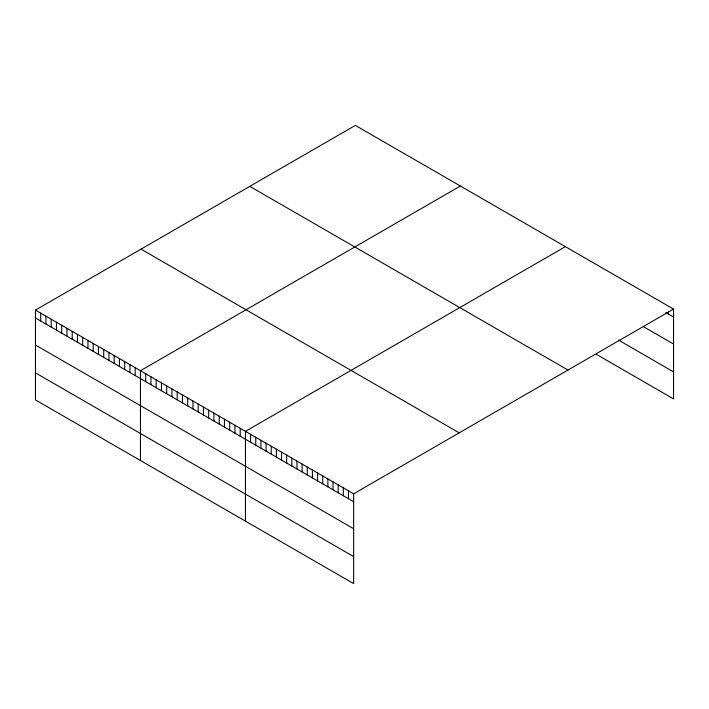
<?xml version="1.0" encoding="UTF-8"?>
<svg xmlns="http://www.w3.org/2000/svg" width="709" height="709" viewBox="0 0 709 709"><rect width="100%" height="100%" fill="white"/><g stroke="black" fill="none" stroke-linecap="round" stroke-linejoin="round"><path stroke-width="1.06" d="M673.55 309.097L353.64 493.801L353.64 583.604L35.45 399.903L35.45 310.099L355.36 125.396L673.55 309.097L673.55 398.901L596.278 354.287M460.363 186.024L140.453 370.718L140.453 460.522M565.365 246.643L245.456 431.347L245.456 521.142M665.822 312.527L673.55 316.985M643.497 326.672L673.55 344.016M618.602 340.143L673.55 371.87M249.79 186.352L567.98 370.054M141.02 249.151L459.21 432.853M35.45 310.099L353.64 493.801M35.45 317.986L353.64 501.688M35.45 345.017L353.64 528.719M35.45 372.863L353.64 556.574M668.401 312.04L668.401 314.016M348.482 490.832L348.482 498.711M343.333 487.854L343.333 495.742M338.184 484.876L338.184 492.764M333.026 481.907L333.026 489.786M327.877 478.929L327.877 486.817M322.728 475.961L322.728 483.839M317.579 472.983L317.579 480.87M312.421 470.005L312.421 477.893M307.272 467.036L307.272 474.915M302.123 464.058L302.123 471.946M296.965 461.089L296.965 468.968M291.816 458.111L291.816 465.999M286.666 455.134L286.666 463.021M281.517 452.165L281.517 460.044M276.359 449.187L276.359 457.075M271.21 446.218L271.21 454.097M266.061 443.24L266.061 451.128M260.912 440.262L260.912 448.15M255.754 437.293L255.754 445.172M250.605 434.316L250.605 442.203M240.2 428.316L240.2 436.195M234.954 425.285L234.954 433.164M229.707 422.254L229.707 430.133M224.452 419.223L224.452 427.102M219.205 416.183L219.205 424.071M213.95 413.152L213.95 421.04M208.703 410.121L208.703 418.009M203.456 407.09L203.456 414.978M198.201 404.059L198.201 411.947M192.954 401.028L192.954 408.916M187.699 397.997L187.699 405.885M182.452 394.966L182.452 402.854M177.206 391.935L177.206 399.823M171.95 388.904L171.95 396.792M166.704 385.873L166.704 393.761M161.448 382.842L161.448 390.73M156.202 379.811L156.202 387.699M150.955 376.78L150.955 384.668M145.7 373.749L145.7 381.637M135.197 367.687L135.197 375.575M129.951 364.656L129.951 372.544M124.704 361.625L124.704 369.513M119.449 358.594L119.449 366.482M114.202 355.563L114.202 363.451M108.947 352.533L108.947 360.42M103.7 349.502L103.7 357.389M98.454 346.471L98.454 354.358M93.198 343.44L93.198 351.327M87.951 340.409L87.951 348.296M82.705 337.378L82.705 345.265M77.449 334.347L77.449 342.234M72.203 331.316L72.203 339.203M66.947 328.285L66.947 336.172M61.701 325.254L61.701 333.141M56.454 322.223L56.454 330.11M51.199 319.192L51.199 327.079M45.952 316.161L45.952 324.048M40.697 313.13L40.697 321.017"/></g></svg>
